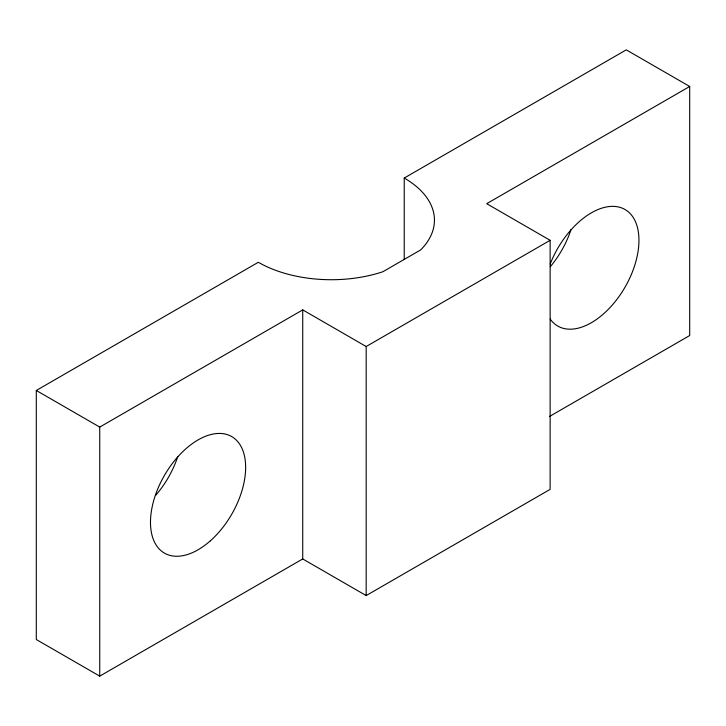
<?xml version="1.0" encoding="UTF-8"?>
<svg xmlns="http://www.w3.org/2000/svg" width="726" height="726" viewBox="0 0 726 726"><rect width="100%" height="100%" fill="white"/><g stroke="black" fill="none" stroke-linecap="round" stroke-linejoin="round"><path stroke-width="1.09" d="M689.7 86.476L486.701 203.679L550.136 240.306L550.136 489.36L366.176 595.574L302.733 558.947L99.734 676.142L36.3 639.524L36.3 390.47L258.329 262.277A103.174 59.568 0 0 0 382.865 271.742L420.626 249.944A103.174 59.568 0 0 0 404.237 178.042L626.266 49.858L689.7 86.476L689.7 335.53L549.464 416.497M36.3 390.47L99.734 427.088L302.733 309.893L366.176 346.52L550.136 240.306M404.237 178.042L404.237 259.554M366.176 346.52L366.176 595.574M302.733 309.893L302.733 558.947M99.734 427.088L99.734 676.142M177.743 456.563A67.282 38.85 -60 0 1 155.491 495.549M550.172 264.092A67.282 38.85 -60 0 1 621.955 208.035A67.282 38.85 -60 0 1 621.955 292.206A67.282 38.85 -60 0 1 550.172 319.032M571.053 229.489A67.282 38.85 -60 0 1 550.281 266.751M210.377 540.806A67.282 38.85 -60 0 0 231.703 436.58A67.282 38.85 -60 0 0 152.106 507.165A67.282 38.85 -60 0 0 210.377 540.806"/></g></svg>
